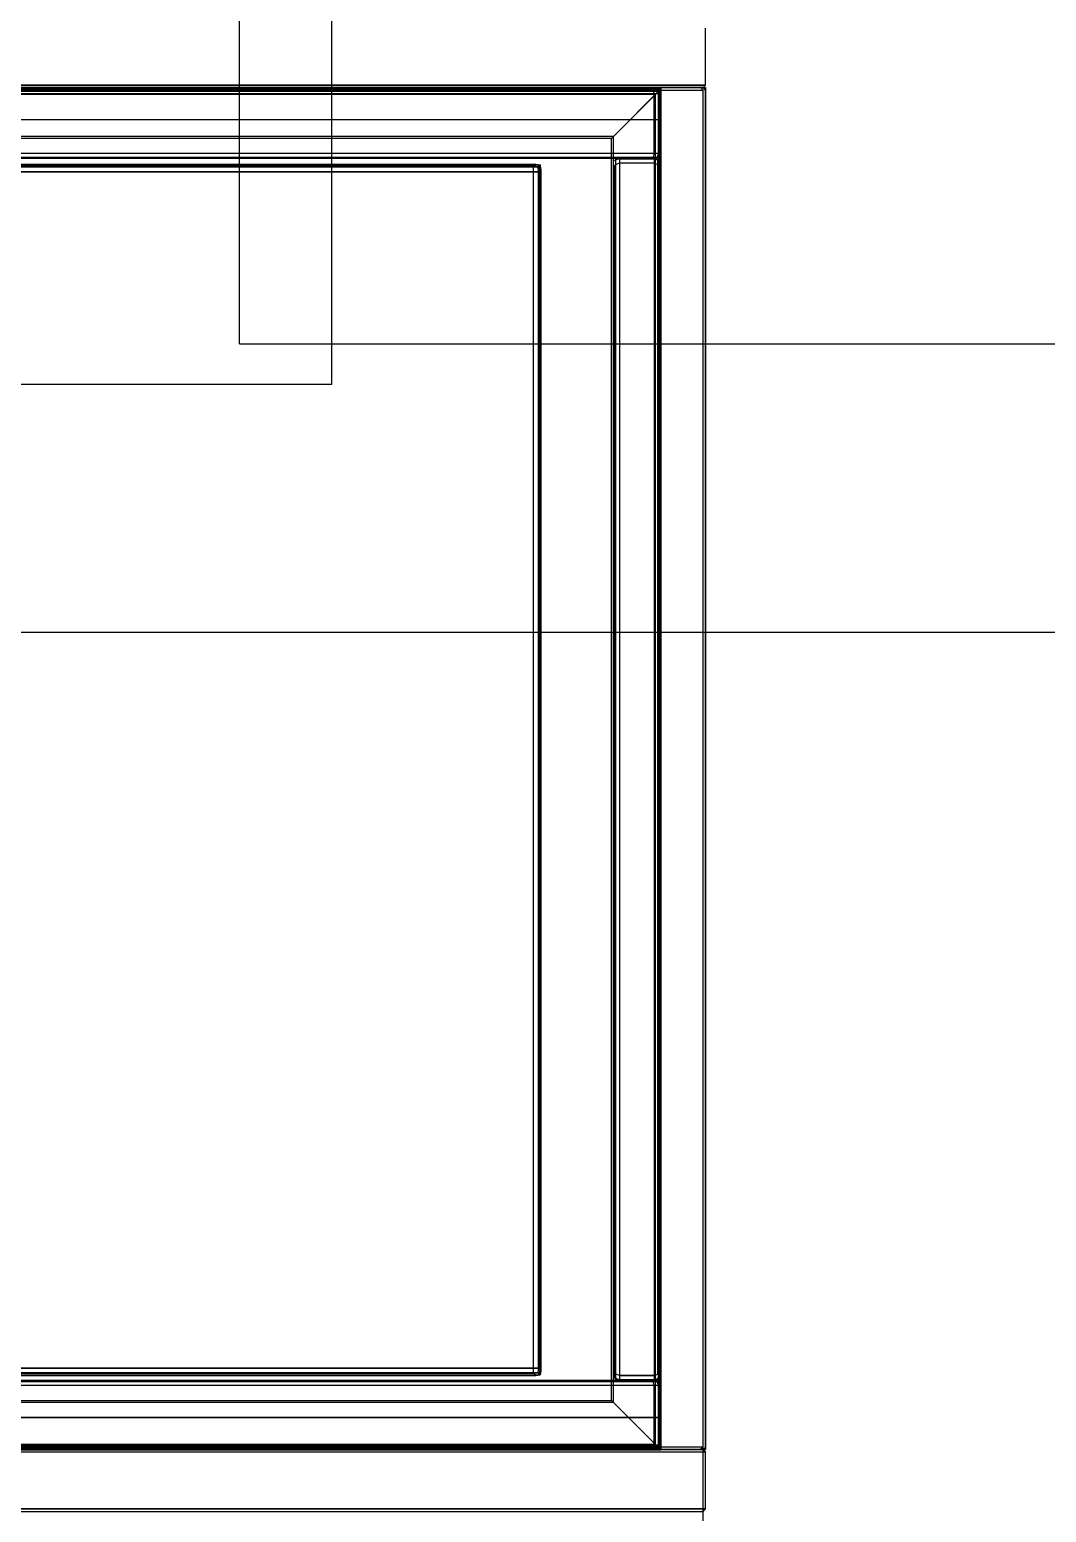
# Model space of a CAD drawing. Extents: x 11992 to 29481, y -6727 to 6811.
# Drawn here: x 16278 to 16688, y -1125 to -526 of the extents above; entities that cross this region are included whole.
import ezdxf

# ---------------------------------------------------------------- set-up
doc = ezdxf.new("R2010")
doc.units = 0
doc.header["$MEASUREMENT"] = 0
doc.layers.get('0').update_dxf_attribs({"color": 8, "linetype": 'CONTINUOUS'})

msp = doc.modelspace()

# ---------------------------------------------------------------- linework, layer by layer
for p, q in [((16399.62, -669.4, -2440.43), (16399.62, 430.6, -2440.43)), ((16362.3, -652.96, -35.41), (16362.3, -507.17, -35.41)), ((16362.3, -652.96, 264.59), (16362.3, -507.17, 264.59)), ((16550.62, -548.46, -2440.43), (16550.62, -525.46, -2440.43)), ((16550.62, -548.46, -50.36), (16550.62, -525.46, -50.36)), ((16550.62, -548.46, -2440.43), (15967.49, -548.46, -2440.43)), ((15967.49, -548.46, -50.36), (16550.62, -548.46, -50.36)), ((15968.49, -549.46, -2413.43), (16531.61, -549.46, -2413.43)), ((16548.62, -549.46, -2439.43), (15968.49, -549.46, -2438.43)), ((16549.62, -549.46, -2417.43), (15968.49, -549.46, -2417.43)), ((15968.49, -549.46, -51.36), (16549.62, -549.46, -51.36)), ((15968.49, -550.46, -2390.43), (16532.61, -550.46, -2391.43)), ((15968.49, -550.46, -2415.43), (16549.62, -550.46, -2415.43)), ((16531.61, -549.46, -2392.43), (15969.49, -549.46, -2391.43)), ((15985.49, -550.46, -71.61), (16531.62, -550.46, -72.61)), ((15985.49, -550.46, -434.49), (16532.62, -550.46, -457.43)), ((15985.49, -550.46, -457.43), (16531.62, -550.46, -458.43)), ((15987.49, -549.46, -434.49), (16531.62, -549.46, -435.49)), ((16530.62, -549.46, -434.49), (15987.49, -549.46, -457.43)), ((16030.55, -550.03, -1635.36), (16532.62, -550.03, -1635.36)), ((16532.48, -550.17, -1635.56), (16030.69, -550.17, -1635.56)), ((16531.91, -550.74, -1615.56), (16031.26, -550.74, -1615.56)), ((16051.33, -550.52, -2062.67), (16531.43, -550.52, -2062.67)), ((16531.43, -550.52, -1626.81), (16051.33, -550.52, -1626.81)), ((16051.83, -550.02, -2062.17), (16528.93, -550.02, -2064.17)), ((16528.93, -550.02, -1625.31), (16053.83, -550.02, -1627.31)), ((16126.68, -549.46, -71.61), (16530.62, -549.46, -71.61)), ((16532.62, -550.03, -1616.56), (16513.47, -569.18, -1615.56)), ((16528.93, -550.02, -2062.17), (16530.66, -550.02, -2063.96)), ((16528.93, -550.02, -2064.17), (16529.43, -550.52, -2064.67)), ((16528.93, -550.02, -1627.31), (16530.76, -550.02, -1625.48)), ((16528.93, -550.02, -2062.17), (16528.93, -550.02, -1627.31)), ((16529.43, -550.52, -1624.81), (16528.93, -550.02, -1625.31)), ((16529.93, -552.02, -2065.17), (16529.43, -550.52, -2064.67)), ((16529.93, -552.02, -1624.31), (16529.43, -550.52, -1624.81)), ((16530.61, -549.46, -2414.43), (16530.61, -549.46, -2391.43)), ((16531.61, -550.46, -2390.43), (16530.61, -549.46, -2391.43)), ((16531.61, -550.46, -2415.43), (16530.61, -549.46, -2414.43)), ((16530.62, -549.46, -71.61), (16531.62, -550.46, -72.61)), ((16530.62, -549.46, -457.43), (16531.62, -550.46, -458.43)), ((16530.62, -549.46, -48.68), (16531.62, -549.46, -70.61)), ((16530.62, -549.46, -48.68), (16531.62, -550.46, -47.68)), ((16530.62, -549.46, -434.49), (16531.62, -550.46, -433.49)), ((16530.66, -550.02, -2063.96), (16531.16, -550.52, -2064.46)), ((16531.26, -550.52, -1624.98), (16530.76, -550.02, -1625.48)), ((16530.93, -550.02, -2062.17), (16530.93, -550.02, -1627.31)), ((16530.93, -550.02, -2062.17), (16531.43, -550.52, -2062.67)), ((16531.43, -550.52, -1626.81), (16530.93, -550.02, -1627.31)), ((16531.66, -552.02, -2064.96), (16531.16, -550.52, -2064.46)), ((16531.76, -552.02, -1624.48), (16531.26, -550.52, -1624.98)), ((16531.93, -552.02, -1626.31), (16531.43, -550.52, -1626.81)), ((16531.43, -550.52, -1626.81), (16531.43, -550.52, -2062.67)), ((16531.93, -552.02, -2063.17), (16531.43, -550.52, -2062.67)), ((16531.61, -549.46, -2392.43), (16531.61, -549.46, -2413.43)), ((16532.61, -550.46, -2391.43), (16531.61, -549.46, -2392.43)), ((16532.61, -550.46, -2414.43), (16531.61, -549.46, -2413.43)), ((16531.61, -1098.46, -2390.43), (16531.61, -550.46, -2390.43)), ((16531.61, -1098.46, -2415.43), (16531.61, -550.46, -2415.43)), ((16531.62, -549.46, -49.68), (16532.62, -550.46, -48.68)), ((16531.62, -549.46, -435.49), (16532.62, -550.46, -434.49)), ((16531.62, -549.46, -70.61), (16532.62, -550.46, -71.61)), ((16531.62, -549.46, -456.43), (16532.62, -550.46, -457.43)), ((16531.62, -1086.5, -72.61), (16531.62, -550.46, -72.61)), ((16531.62, -1086.5, -458.42), (16531.62, -550.46, -458.43)), ((16531.62, -1086.5, -47.67), (16531.62, -550.46, -47.68)), ((16531.62, -1086.5, -433.48), (16531.62, -550.46, -433.49)), ((16531.76, -550.89, -1635.56), (16532.48, -550.17, -1635.56)), ((16531.91, -1098.9, -1615.56), (16531.91, -550.74, -1615.56)), ((16532.48, -550.17, -1635.56), (16532.62, -550.03, -1635.36)), ((16532.48, -1099.46, -1635.56), (16532.48, -550.17, -1635.56)), ((16532.61, -550.46, -2391.43), (16532.61, -1098.46, -2414.43)), ((16532.62, -549.46, -50.36), (16532.62, -1099.46, -50.36)), ((16532.62, -549.46, -50.36), (16532.62, -549.46, -2415.43)), ((16532.62, -549.46, -50.36), (16550.62, -549.46, -50.36)), ((16532.62, -549.46, -2415.43), (16532.62, -1099.46, -2415.43)), ((16532.62, -549.46, -2415.43), (16550.62, -549.46, -50.36)), ((16532.62, -1099.6, -1616.56), (16532.62, -550.03, -1616.56)), ((16532.62, -1099.6, -1635.36), (16532.62, -550.03, -1635.36)), ((16532.62, -550.03, -1635.36), (16532.62, -550.03, -1616.56)), ((16532.62, -1086.5, -71.61), (16532.62, -550.46, -71.61)), ((16532.62, -1098.46, -434.48), (16532.62, -550.46, -457.43)), ((16549.62, -549.46, -2438.43), (16548.62, -549.46, -2416.43)), ((16549.62, -550.46, -2415.43), (16548.62, -549.46, -2416.43)), ((16549.62, -550.46, -2440.43), (16548.62, -549.46, -2439.43)), ((16549.62, -549.46, -2439.43), (16550.62, -548.46, -2440.43)), ((16549.62, -549.46, -51.36), (16550.62, -548.46, -50.36)), ((16550.62, -550.46, -2416.43), (16549.62, -549.46, -2417.43)), ((16550.62, -550.46, -2439.43), (16549.62, -549.46, -2438.43)), ((16549.62, -549.46, -2439.43), (16549.62, -549.46, -51.36)), ((16549.62, -1098.46, -2415.43), (16549.62, -550.46, -2415.43)), ((16549.62, -1098.46, -2440.43), (16549.62, -550.46, -2440.43)), ((16550.62, -548.46, -50.36), (16550.62, -548.46, -2440.43)), ((16550.62, -549.46, -50.36), (16550.62, -1099.46, -50.36)), ((16550.62, -1099.46, -2415.43), (16550.62, -549.46, -2415.43)), ((16550.62, -550.46, -2416.43), (16550.62, -1098.46, -2416.43)), ((16550.62, -1098.46, -2439.43), (16550.62, -550.46, -2439.43)), ((16531.76, -550.89, -1635.56), (16031.41, -550.89, -1635.56)), ((16531.62, -551.03, -1621.65), (16031.53, -551.03, -1621.65)), ((16531.62, -551.03, -1635.36), (16031.55, -551.03, -1617.06)), ((16530.41, -552.24, -1616.56), (16032.76, -552.24, -1616.56)), ((16531.93, -552.02, -1626.31), (16050.83, -552.02, -1626.31)), ((16531.93, -552.02, -2063.17), (16050.83, -552.02, -2063.17)), ((16513.47, -569.18, -1616.56), (16530.41, -552.24, -1616.56)), ((16529.93, -576.02, -1624.31), (16529.93, -552.02, -1624.31)), ((16529.93, -552.02, -2065.17), (16529.93, -576.02, -2065.17)), ((16530.41, -552.24, -1616.56), (16531.62, -551.03, -1617.06)), ((16530.41, -1097.4, -1616.56), (16530.41, -552.24, -1616.56)), ((16531.76, -550.89, -1635.56), (16531.62, -551.03, -1635.36)), ((16531.62, -551.03, -1617.06), (16531.62, -1098.6, -1617.06)), ((16531.62, -1098.6, -1635.36), (16531.62, -551.03, -1635.36)), ((16531.62, -551.03, -1621.65), (16531.62, -1098.1, -1621.65)), ((16531.62, -1098.1, -1616.65), (16531.62, -551.03, -1616.65)), ((16531.62, -551.03, -1616.65), (16531.62, -551.03, -1621.65)), ((16531.66, -552.02, -2064.96), (16531.66, -576.02, -2064.96)), ((16531.76, -1098.75, -1635.56), (16531.76, -550.89, -1635.56)), ((16531.76, -576.02, -1624.48), (16531.76, -552.02, -1624.48)), ((16531.93, -552.02, -1626.31), (16531.93, -576.02, -2063.17)), ((15986.49, -562.41, -47.68), (16531.62, -562.41, -47.68)), ((16106.35, -562.41, -433.49), (16531.62, -562.41, -433.49)), ((16106.35, -562.41, -72.61), (16532.62, -562.41, -71.61)), ((16106.35, -562.41, -458.43), (16532.62, -562.41, -457.43)), ((16532.62, -562.41, -48.68), (16531.62, -562.41, -47.68)), ((16532.62, -562.41, -434.49), (16531.62, -562.41, -433.49)), ((16513.47, -569.18, -1616.56), (16049.7, -569.18, -1616.56)), ((16513.47, -569.18, -1615.56), (16049.7, -569.18, -1615.56)), ((16512.62, -570.03, -1615.76), (16050.55, -570.03, -1615.76)), ((16512.62, -570.03, -1615.76), (16050.55, -570.03, -1615.76)), ((16512.62, -570.03, -1616.36), (16513.47, -569.18, -1616.56)), ((16513.47, -569.18, -1615.56), (16512.62, -570.03, -1615.76)), ((16512.62, -1079.6, -1616.36), (16512.62, -570.03, -1616.36)), ((16512.62, -1079.6, -1615.76), (16512.62, -570.03, -1615.76)), ((16513.47, -1080.45, -1615.56), (16513.47, -569.18, -1615.56)), ((16513.47, -1080.45, -1616.56), (16513.47, -569.18, -1616.56)), ((16031.6, -580.46, -1911.28), (16482.13, -580.46, -1911.28)), ((16031.6, -580.46, -1911.28), (16482.13, -580.46, -1911.28)), ((16031.6, -580.46, -2064.43), (16482.13, -580.46, -2064.43)), ((16031.6, -580.46, -2064.43), (16482.13, -580.46, -2064.43)), ((16031.6, -580.46, -1760.16), (16482.13, -580.46, -1760.16)), ((16031.6, -580.46, -1760.16), (16482.13, -580.46, -1760.16)), ((16051.83, -578.02, -2062.17), (16528.93, -578.02, -2064.17)), ((16052.83, -576.02, -1624.31), (16531.93, -576.02, -1626.31)), ((16052.83, -576.02, -2065.17), (16531.93, -576.02, -2063.17)), ((16053.33, -577.52, -2064.67), (16531.43, -577.52, -2062.67)), ((16053.33, -577.52, -1624.81), (16531.43, -577.52, -1626.81)), ((16053.83, -578.02, -1625.31), (16528.93, -578.02, -1627.31)), ((16482.13, -580.46, -1897.28), (16481.63, -580.96, -1895.78)), ((16482.13, -580.46, -1911.28), (16481.63, -580.96, -1912.78)), ((16482.13, -580.46, -2050.43), (16481.63, -580.96, -2048.93)), ((16482.13, -580.46, -2064.43), (16481.63, -580.96, -2065.93)), ((16482.13, -580.46, -1746.16), (16481.63, -580.96, -1744.66)), ((16482.13, -580.46, -1760.16), (16481.63, -580.96, -1761.66)), ((16482.13, -580.46, -1897.28), (16483.97, -580.62, -1897.28)), ((16482.13, -580.46, -1911.28), (16483.97, -580.62, -1911.28)), ((16482.13, -580.46, -2050.43), (16483.97, -580.62, -2050.43)), ((16482.13, -580.46, -2064.43), (16483.97, -580.62, -2064.43)), ((16482.13, -580.46, -1746.16), (16483.97, -580.62, -1746.16)), ((16482.13, -580.46, -1760.16), (16483.97, -580.62, -1760.16)), ((16483.97, -580.62, -1897.28), (16483.47, -581.12, -1895.78)), ((16483.97, -580.62, -1911.28), (16483.47, -581.12, -1912.78)), ((16483.97, -580.62, -2050.43), (16483.47, -581.12, -2048.93)), ((16483.97, -580.62, -2064.43), (16483.47, -581.12, -2065.93)), ((16483.97, -580.62, -1746.16), (16483.47, -581.12, -1744.66)), ((16483.97, -580.62, -1760.16), (16483.47, -581.12, -1761.66)), ((16484.13, -582.46, -2064.43), (16483.97, -580.62, -2064.43)), ((16484.13, -582.46, -2050.43), (16483.97, -580.62, -2050.43)), ((16483.97, -580.62, -1897.28), (16483.97, -580.62, -1911.28)), ((16483.97, -580.62, -2050.43), (16483.97, -580.62, -2064.43)), ((16484.13, -582.46, -1911.28), (16483.97, -580.62, -1911.28)), ((16484.13, -582.46, -1897.28), (16483.97, -580.62, -1897.28)), ((16484.13, -582.46, -1760.16), (16483.97, -580.62, -1760.16)), ((16484.13, -582.46, -1746.16), (16483.97, -580.62, -1746.16)), ((16483.97, -580.62, -1746.16), (16483.97, -580.62, -1760.16)), ((16513.93, -579.02, -1627.45), (16514.43, -578.52, -1626.95)), ((16514.43, -578.52, -2062.67), (16513.93, -579.02, -2062.17)), ((16514.43, -578.65, -2064.53), (16513.93, -579.15, -2064.03)), ((16513.93, -579.19, -1625.61), (16514.43, -578.69, -1625.11)), ((16513.93, -579.02, -1627.45), (16513.93, -579.02, -2062.17)), ((16513.93, -581.02, -1625.45), (16514.43, -580.52, -1624.95)), ((16514.43, -580.52, -2064.67), (16513.93, -581.02, -2064.17)), ((16515.93, -578.02, -2063.17), (16514.43, -578.52, -2062.67)), ((16515.93, -578.02, -1626.45), (16514.43, -578.52, -1626.95)), ((16515.93, -578.15, -2065.03), (16514.43, -578.65, -2064.53)), ((16515.93, -578.19, -1624.61), (16514.43, -578.69, -1625.11)), ((16514.43, -1071.04, -1626.95), (16514.43, -578.52, -1626.95)), ((16514.43, -578.52, -1626.95), (16514.43, -578.52, -2062.67)), ((16514.43, -1071.04, -2062.67), (16514.43, -578.52, -2062.67)), ((16515.93, -580.02, -1624.45), (16514.43, -580.52, -1624.95)), ((16515.93, -580.02, -2065.17), (16514.43, -580.52, -2064.67)), ((16515.93, -578.02, -2063.17), (16515.93, -1071.54, -2063.17)), ((16529.93, -578.02, -2063.17), (16515.93, -578.02, -2063.17)), ((16515.93, -578.02, -1626.45), (16529.93, -578.02, -1626.45)), ((16529.93, -578.15, -2065.03), (16515.93, -578.15, -2065.03)), ((16515.93, -578.19, -1624.61), (16529.93, -578.19, -1624.61)), ((16529.93, -580.02, -1624.45), (16515.93, -580.02, -1624.45)), ((16529.93, -580.02, -2065.17), (16515.93, -580.02, -2065.17)), ((16529.43, -577.52, -2064.67), (16528.93, -578.02, -2064.17)), ((16528.93, -578.02, -1625.31), (16529.43, -577.52, -1624.81)), ((16530.93, -578.02, -1627.31), (16528.93, -578.02, -1627.31)), ((16529.93, -576.02, -1624.31), (16529.43, -577.52, -1624.81)), ((16529.93, -576.02, -2065.17), (16529.43, -577.52, -2064.67)), ((16529.93, -578.02, -1626.45), (16529.93, -1071.54, -1626.45)), ((16529.93, -578.02, -2063.17), (16529.93, -1069.54, -2065.17)), ((16529.93, -578.02, -2063.17), (16529.93, -578.02, -1626.45)), ((16529.93, -578.02, -2063.17), (16531.43, -578.52, -2062.67)), ((16529.93, -578.02, -1626.45), (16531.43, -578.52, -1626.95)), ((16529.93, -578.15, -2065.03), (16531.43, -578.65, -2064.53)), ((16529.93, -578.19, -1624.61), (16531.43, -578.69, -1625.11)), ((16529.93, -580.02, -1624.45), (16531.43, -580.52, -1624.95)), ((16529.93, -580.02, -2065.17), (16531.43, -580.52, -2064.67)), ((16531.16, -577.52, -2064.46), (16530.66, -578.02, -2063.96)), ((16530.66, -578.02, -2063.96), (16530.93, -578.02, -1627.31)), ((16530.76, -578.02, -1625.48), (16531.26, -577.52, -1624.98)), ((16531.43, -577.52, -2062.67), (16530.93, -578.02, -2062.17)), ((16530.93, -578.02, -1627.31), (16531.43, -577.52, -1626.81)), ((16530.93, -578.02, -1627.31), (16530.93, -578.02, -2062.17)), ((16531.66, -576.02, -2064.96), (16531.16, -577.52, -2064.46)), ((16531.76, -576.02, -1624.48), (16531.26, -577.52, -1624.98)), ((16531.93, -576.02, -1626.31), (16531.43, -577.52, -1626.81)), ((16531.93, -576.02, -2063.17), (16531.43, -577.52, -2062.67)), ((16531.43, -577.52, -2062.67), (16531.43, -577.52, -1626.81)), ((16531.43, -578.52, -2062.67), (16531.43, -578.52, -1626.95)), ((16531.43, -578.52, -2062.67), (16531.93, -579.02, -2062.17)), ((16531.43, -578.52, -1626.95), (16531.93, -579.02, -1627.45)), ((16531.43, -578.52, -1626.95), (16531.43, -578.69, -1625.11)), ((16531.43, -578.65, -2064.53), (16531.93, -579.15, -2064.03)), ((16531.43, -580.52, -1624.95), (16531.43, -578.69, -1625.11)), ((16531.43, -578.69, -1625.11), (16531.93, -579.19, -1625.61)), ((16531.43, -580.52, -1624.95), (16531.93, -581.02, -1625.45)), ((16531.43, -1069.04, -1624.95), (16531.43, -580.52, -1624.95)), ((16531.43, -580.52, -2064.67), (16531.93, -581.02, -2064.17)), ((16531.93, -576.02, -1626.31), (16531.93, -576.02, -2063.17)), ((16531.93, -579.02, -2062.17), (16531.93, -579.02, -1627.45)), ((16531.93, -1068.54, -1627.45), (16531.93, -579.15, -2064.03)), ((16531.93, -579.15, -2064.03), (16531.93, -581.02, -2062.17)), ((16030.6, -583.46, -2048.43), (16483.13, -583.46, -2048.43)), ((16030.6, -583.46, -1895.28), (16483.13, -583.46, -1895.28)), ((16030.6, -583.46, -1744.16), (16483.13, -583.46, -1744.16)), ((16481.63, -580.96, -1895.78), (16032.1, -580.96, -1895.78)), ((16032.1, -580.96, -1912.78), (16481.63, -580.96, -1912.78)), ((16481.63, -580.96, -2048.93), (16032.1, -580.96, -2048.93)), ((16032.1, -580.96, -2065.93), (16481.63, -580.96, -2065.93)), ((16481.63, -580.96, -1744.66), (16032.1, -580.96, -1744.66)), ((16032.1, -580.96, -1761.66), (16481.63, -580.96, -1761.66)), ((16481.13, -581.46, -1895.28), (16032.6, -581.46, -1895.28)), ((16032.6, -581.46, -1913.28), (16481.13, -581.46, -1913.28)), ((16481.13, -581.46, -2048.43), (16032.6, -581.46, -2048.43)), ((16032.6, -581.46, -2066.43), (16481.13, -581.46, -2066.43)), ((16481.13, -581.46, -1744.16), (16032.6, -581.46, -1744.16)), ((16032.6, -581.46, -1762.16), (16481.13, -581.46, -1762.16)), ((16483.13, -583.46, -1913.28), (16032.6, -583.46, -1913.28)), ((16483.13, -583.46, -2066.43), (16032.6, -583.46, -2066.43)), ((16483.13, -583.46, -1762.16), (16032.6, -583.46, -1762.16)), ((16481.13, -581.46, -1895.28), (16481.63, -580.96, -1895.78)), ((16481.13, -581.46, -2048.43), (16481.63, -580.96, -2048.93)), ((16481.63, -580.96, -1912.78), (16481.13, -581.46, -1913.28)), ((16481.63, -580.96, -2065.93), (16481.13, -581.46, -2066.43)), ((16481.13, -581.46, -1744.16), (16481.63, -580.96, -1744.66)), ((16481.63, -580.96, -1761.66), (16481.13, -581.46, -1762.16)), ((16482.97, -581.62, -1895.28), (16481.13, -581.46, -1895.28)), ((16481.13, -1068.54, -1913.28), (16481.13, -581.46, -1913.28)), ((16481.13, -1068.54, -2048.43), (16481.13, -581.46, -2048.43)), ((16482.97, -581.62, -2048.43), (16481.13, -581.46, -2048.43)), ((16481.13, -1068.54, -2066.43), (16481.13, -581.46, -2066.43)), ((16481.13, -581.46, -1913.28), (16482.97, -581.62, -1913.28)), ((16481.13, -1068.54, -1895.28), (16481.13, -581.46, -1895.28)), ((16481.13, -581.46, -2066.43), (16482.97, -581.62, -2066.43)), ((16481.13, -1068.54, -1744.16), (16481.13, -581.46, -1744.16)), ((16482.97, -581.62, -1744.16), (16481.13, -581.46, -1744.16)), ((16481.13, -1068.54, -1762.16), (16481.13, -581.46, -1762.16)), ((16481.13, -581.46, -1762.16), (16482.97, -581.62, -1762.16)), ((16481.63, -580.96, -1895.78), (16483.47, -581.12, -1895.78)), ((16481.63, -580.96, -2048.93), (16483.47, -581.12, -2048.93)), ((16481.63, -580.96, -1912.78), (16483.47, -581.12, -1912.78)), ((16481.63, -580.96, -2065.93), (16483.47, -581.12, -2065.93)), ((16481.63, -580.96, -1744.66), (16483.47, -581.12, -1744.66)), ((16481.63, -580.96, -1761.66), (16483.47, -581.12, -1761.66)), ((16482.97, -581.62, -1895.28), (16483.47, -581.12, -1895.78)), ((16482.97, -581.62, -2048.43), (16483.47, -581.12, -2048.93)), ((16483.47, -581.12, -1912.78), (16482.97, -581.62, -1913.28)), ((16483.47, -581.12, -2065.93), (16482.97, -581.62, -2066.43)), ((16482.97, -581.62, -1744.16), (16483.47, -581.12, -1744.66)), ((16483.47, -581.12, -1761.66), (16482.97, -581.62, -1762.16)), ((16483.13, -583.46, -1913.28), (16482.97, -581.62, -1913.28)), ((16483.13, -583.46, -2048.43), (16482.97, -581.62, -2048.43)), ((16483.13, -583.46, -2066.43), (16482.97, -581.62, -2066.43)), ((16483.13, -583.46, -1895.28), (16482.97, -581.62, -1895.28)), ((16483.13, -583.46, -1744.16), (16482.97, -581.62, -1744.16)), ((16483.13, -583.46, -1762.16), (16482.97, -581.62, -1762.16)), ((16483.63, -582.96, -1912.78), (16483.13, -583.46, -1913.28)), ((16483.13, -583.46, -2048.43), (16483.63, -582.96, -2048.93)), ((16483.63, -582.96, -2065.93), (16483.13, -583.46, -2066.43)), ((16483.13, -583.46, -1895.28), (16483.63, -582.96, -1895.78)), ((16483.13, -583.46, -1744.16), (16483.63, -582.96, -1744.66)), ((16483.63, -582.96, -1761.66), (16483.13, -583.46, -1762.16)), ((16483.13, -1066.54, -2066.43), (16483.13, -583.46, -2066.43)), ((16483.13, -583.46, -2048.43), (16483.13, -1066.54, -2048.43)), ((16483.13, -1066.54, -1913.28), (16483.13, -583.46, -1913.28)), ((16483.13, -583.46, -1895.28), (16483.13, -1066.54, -1895.28)), ((16483.13, -1066.54, -1762.16), (16483.13, -583.46, -1762.16)), ((16483.13, -583.46, -1744.16), (16483.13, -1066.54, -1744.16)), ((16483.63, -582.96, -1912.78), (16483.47, -581.12, -1912.78)), ((16483.63, -582.96, -2048.93), (16483.47, -581.12, -2048.93)), ((16483.63, -582.96, -2065.93), (16483.47, -581.12, -2065.93)), ((16483.63, -582.96, -1895.78), (16483.47, -581.12, -1895.78)), ((16483.63, -582.96, -1744.66), (16483.47, -581.12, -1744.66)), ((16483.63, -582.96, -1761.66), (16483.47, -581.12, -1761.66)), ((16484.13, -582.46, -2064.43), (16483.63, -582.96, -2065.93)), ((16484.13, -582.46, -2050.43), (16483.63, -582.96, -2048.93)), ((16484.13, -582.46, -1911.28), (16483.63, -582.96, -1912.78)), ((16484.13, -582.46, -1897.28), (16483.63, -582.96, -1895.78)), ((16484.13, -582.46, -1760.16), (16483.63, -582.96, -1761.66)), ((16484.13, -582.46, -1746.16), (16483.63, -582.96, -1744.66)), ((16483.63, -582.96, -1912.78), (16483.63, -1067.04, -1912.78)), ((16483.63, -1067.04, -2048.93), (16483.63, -582.96, -2048.93)), ((16483.63, -582.96, -2065.93), (16483.63, -1067.04, -2065.93)), ((16483.63, -1067.04, -1895.78), (16483.63, -582.96, -1895.78)), ((16483.63, -1067.04, -1744.66), (16483.63, -582.96, -1744.66)), ((16483.63, -582.96, -1761.66), (16483.63, -1067.04, -1761.66)), ((16484.13, -582.46, -2064.43), (16484.13, -1067.54, -2064.43)), ((16484.13, -582.46, -2064.43), (16484.13, -582.46, -2050.43)), ((16484.13, -582.46, -2050.43), (16484.13, -1067.54, -2050.43)), ((16484.13, -582.46, -1911.28), (16484.13, -1067.54, -1911.28)), ((16484.13, -582.46, -1911.28), (16484.13, -582.46, -1897.28)), ((16484.13, -582.46, -1897.28), (16484.13, -1067.54, -1897.28)), ((16484.13, -582.46, -1760.16), (16484.13, -1067.54, -1760.16)), ((16484.13, -582.46, -1760.16), (16484.13, -582.46, -1746.16)), ((16484.13, -582.46, -1746.16), (16484.13, -1067.54, -1746.16)), ((16513.93, -581.02, -1627.45), (16513.93, -581.02, -1625.45)), ((16513.93, -581.02, -1627.45), (16513.93, -1068.54, -1627.45)), ((16513.93, -581.02, -1627.45), (16513.93, -581.02, -2062.17)), ((16513.93, -581.02, -2064.17), (16513.93, -581.02, -2062.17)), ((16513.93, -1070.54, -1627.45), (16513.93, -581.02, -1625.45)), ((16513.93, -581.02, -1625.45), (16513.93, -581.02, -1627.45)), ((16513.93, -581.02, -2064.17), (16513.93, -1068.54, -2064.17)), ((16531.93, -581.02, -1625.45), (16531.93, -581.02, -1627.45)), ((16531.93, -581.02, -2064.17), (16531.93, -1070.41, -2064.06)), ((16531.93, -581.02, -1625.45), (16531.93, -1068.54, -1625.45)), ((16531.93, -581.02, -1627.45), (16531.93, -581.02, -2062.17)), ((16362.3, -652.96, -35.41), (16919.46, -652.96, -35.41)), ((16362.3, -652.96, 264.59), (16919.46, -652.96, 264.59)), ((16362.3, -652.96, -35.41), (16362.3, -652.96, 264.59)), ((16399.62, -669.4, -2440.43), (12599.62, -669.41, -2440.43)), ((16399.62, -669.4, -2440.43), (16099.62, -669.4, -2440.43)), ((12599.59, -769.4, -40.43), (19099.59, -769.4, -40.43)), ((12599.59, -769.4, 379.57), (19099.59, -769.4, 379.57)), ((16099.59, -769.4, -40.43), (16549.59, -769.4, -40.43)), ((16099.59, -769.4, 379.57), (16549.59, -769.4, 379.57)), ((16549.59, -769.4, -40.43), (16549.59, -3969.41, -40.43)), ((16549.59, -769.4, 379.57), (16549.59, -3969.41, 379.57)), ((16549.59, -769.4, -40.43), (16549.59, -769.4, 379.57)), ((16483.13, -1066.54, -1895.28), (16030.6, -1066.54, -1895.28)), ((16483.13, -1066.54, -2066.43), (16030.6, -1066.54, -2066.43)), ((16030.6, -1066.54, -2048.43), (16483.13, -1066.54, -2048.43)), ((16030.6, -1066.54, -1913.28), (16483.13, -1066.54, -1913.28)), ((16483.13, -1066.54, -1762.16), (16030.6, -1066.54, -1762.16)), ((16030.6, -1066.54, -1744.16), (16483.13, -1066.54, -1744.16)), ((16031.6, -1069.54, -1897.28), (16482.13, -1069.54, -1897.28)), ((16031.6, -1069.54, -1897.28), (16482.13, -1069.54, -1897.28)), ((16031.6, -1069.54, -2050.43), (16482.13, -1069.54, -2050.43)), ((16031.6, -1069.54, -2050.43), (16482.13, -1069.54, -2050.43)), ((16031.6, -1069.54, -1746.16), (16482.13, -1069.54, -1746.16)), ((16031.6, -1069.54, -1746.16), (16482.13, -1069.54, -1746.16)), ((16481.63, -1069.04, -2048.93), (16032.1, -1069.04, -2048.93)), ((16481.63, -1069.04, -1912.78), (16032.1, -1069.04, -1912.78)), ((16481.63, -1069.04, -2065.93), (16032.1, -1069.04, -2065.93)), ((16481.63, -1069.04, -1895.78), (16032.1, -1069.04, -1895.78)), ((16481.63, -1069.04, -1744.66), (16032.1, -1069.04, -1744.66)), ((16481.63, -1069.04, -1761.66), (16032.1, -1069.04, -1761.66)), ((16481.13, -1068.54, -1913.28), (16032.6, -1068.54, -1913.28)), ((16481.13, -1068.54, -2048.43), (16032.6, -1068.54, -2048.43)), ((16481.13, -1068.54, -2066.43), (16032.6, -1068.54, -2066.43)), ((16481.13, -1068.54, -1895.28), (16032.6, -1068.54, -1895.28)), ((16481.13, -1068.54, -1744.16), (16032.6, -1068.54, -1744.16)), ((16481.13, -1068.54, -1762.16), (16032.6, -1068.54, -1762.16)), ((16051.83, -1071.54, -1627.31), (16528.93, -1071.54, -2063.43)), ((16530.76, -1071.54, -1625.48), (16051.96, -1071.54, -1625.45)), ((16530.93, -1071.54, -2063.43), (16053.83, -1071.54, -2065.43)), ((16053.83, -1071.54, -1625.31), (16528.93, -1071.54, -1625.31)), ((16482.86, -1068.32, -2066.43), (16481.13, -1068.54, -2066.43)), ((16481.13, -1068.54, -2048.43), (16482.86, -1068.32, -2048.43)), ((16482.86, -1068.32, -1913.28), (16481.13, -1068.54, -1913.28)), ((16481.13, -1068.54, -1895.28), (16482.86, -1068.32, -1895.28)), ((16482.86, -1068.32, -1762.16), (16481.13, -1068.54, -1762.16)), ((16481.13, -1068.54, -1744.16), (16482.86, -1068.32, -1744.16)), ((16482.13, -1069.54, -1911.28), (16481.13, -1068.54, -1913.28)), ((16482.13, -1069.54, -1897.28), (16481.13, -1068.54, -1895.28)), ((16482.13, -1069.54, -2064.43), (16481.13, -1068.54, -2066.43)), ((16482.13, -1069.54, -2050.43), (16481.13, -1068.54, -2048.43)), ((16482.13, -1069.54, -1760.16), (16481.13, -1068.54, -1762.16)), ((16482.13, -1069.54, -1746.16), (16481.13, -1068.54, -1744.16)), ((16481.63, -1069.04, -2048.93), (16483.36, -1068.82, -2048.93)), ((16481.63, -1069.04, -1912.78), (16483.36, -1068.82, -1912.78)), ((16481.63, -1069.04, -2065.93), (16483.36, -1068.82, -2065.93)), ((16481.63, -1069.04, -1895.78), (16483.36, -1068.82, -1895.78)), ((16481.63, -1069.04, -1744.66), (16483.36, -1068.82, -1744.66)), ((16481.63, -1069.04, -1761.66), (16483.36, -1068.82, -1761.66)), ((16482.13, -1069.54, -1911.28), (16483.86, -1069.32, -1911.28)), ((16482.13, -1069.54, -1897.28), (16483.86, -1069.32, -1897.28)), ((16482.13, -1069.54, -2064.43), (16483.86, -1069.32, -2064.43)), ((16482.13, -1069.54, -2050.43), (16483.86, -1069.32, -2050.43)), ((16482.13, -1069.54, -1760.16), (16483.86, -1069.32, -1760.16)), ((16482.13, -1069.54, -1746.16), (16483.86, -1069.32, -1746.16)), ((16483.13, -1066.54, -1895.28), (16482.86, -1068.32, -1895.28)), ((16483.13, -1066.54, -2066.43), (16482.86, -1068.32, -2066.43)), ((16483.13, -1066.54, -2048.43), (16482.86, -1068.32, -2048.43)), ((16483.13, -1066.54, -1913.28), (16482.86, -1068.32, -1913.28)), ((16483.13, -1066.54, -1762.16), (16482.86, -1068.32, -1762.16)), ((16483.13, -1066.54, -1744.16), (16482.86, -1068.32, -1744.16)), ((16483.36, -1068.82, -1895.78), (16482.86, -1068.32, -1895.28)), ((16482.86, -1068.32, -2066.43), (16483.36, -1068.82, -2065.93)), ((16483.36, -1068.82, -2048.93), (16482.86, -1068.32, -2048.43)), ((16482.86, -1068.32, -1913.28), (16483.36, -1068.82, -1912.78)), ((16482.86, -1068.32, -1762.16), (16483.36, -1068.82, -1761.66)), ((16483.36, -1068.82, -1744.66), (16482.86, -1068.32, -1744.16)), ((16483.63, -1067.04, -2048.93), (16483.13, -1066.54, -2048.43)), ((16483.13, -1066.54, -2066.43), (16483.63, -1067.04, -2065.93)), ((16484.13, -1067.54, -1897.28), (16483.13, -1066.54, -1895.28)), ((16483.13, -1066.54, -1913.28), (16484.13, -1067.54, -1911.28)), ((16483.63, -1067.04, -1744.66), (16483.13, -1066.54, -1744.16)), ((16483.13, -1066.54, -1762.16), (16483.63, -1067.04, -1761.66)), ((16483.63, -1067.04, -2048.93), (16483.36, -1068.82, -2048.93)), ((16483.63, -1067.04, -1912.78), (16483.36, -1068.82, -1912.78)), ((16483.63, -1067.04, -2065.93), (16483.36, -1068.82, -2065.93)), ((16483.63, -1067.04, -1895.78), (16483.36, -1068.82, -1895.78)), ((16483.63, -1067.04, -1744.66), (16483.36, -1068.82, -1744.66)), ((16483.63, -1067.04, -1761.66), (16483.36, -1068.82, -1761.66)), ((16483.86, -1069.32, -1911.28), (16483.36, -1068.82, -1912.78)), ((16483.86, -1069.32, -1897.28), (16483.36, -1068.82, -1895.78)), ((16483.86, -1069.32, -2064.43), (16483.36, -1068.82, -2065.93)), ((16483.86, -1069.32, -2050.43), (16483.36, -1068.82, -2048.93)), ((16483.86, -1069.32, -1760.16), (16483.36, -1068.82, -1761.66)), ((16483.86, -1069.32, -1746.16), (16483.36, -1068.82, -1744.66)), ((16484.13, -1067.54, -2050.43), (16483.63, -1067.04, -2048.93)), ((16484.13, -1067.54, -2064.43), (16483.63, -1067.04, -2065.93)), ((16484.13, -1067.54, -1746.16), (16483.63, -1067.04, -1744.66)), ((16484.13, -1067.54, -1760.16), (16483.63, -1067.04, -1761.66)), ((16484.13, -1067.54, -1897.28), (16483.86, -1069.32, -1897.28)), ((16484.13, -1067.54, -1911.28), (16483.86, -1069.32, -1911.28)), ((16484.13, -1067.54, -2050.43), (16483.86, -1069.32, -2050.43)), ((16484.13, -1067.54, -2064.43), (16483.86, -1069.32, -2064.43)), ((16484.13, -1067.54, -1746.16), (16483.86, -1069.32, -1746.16)), ((16484.13, -1067.54, -1760.16), (16483.86, -1069.32, -1760.16)), ((16483.86, -1069.32, -1911.28), (16483.86, -1069.32, -1897.28)), ((16483.86, -1069.32, -2064.43), (16483.86, -1069.32, -2050.43)), ((16483.86, -1069.32, -1760.16), (16483.86, -1069.32, -1746.16)), ((16484.13, -1067.54, -1897.28), (16484.13, -1067.54, -1911.28)), ((16484.13, -1067.54, -2050.43), (16484.13, -1067.54, -2064.43)), ((16484.13, -1067.54, -1746.16), (16484.13, -1067.54, -1760.16)), ((16514.43, -1069.04, -1624.95), (16513.93, -1068.54, -1625.45)), ((16513.93, -1068.54, -2064.17), (16513.93, -1070.41, -2064.06)), ((16513.93, -1068.54, -2064.17), (16513.93, -1068.54, -1627.45)), ((16513.93, -1068.54, -1625.45), (16513.93, -1068.54, -1627.45)), ((16513.93, -1070.41, -2064.06), (16513.93, -1068.54, -2062.17)), ((16514.43, -1069.04, -2064.67), (16513.93, -1068.54, -2064.17)), ((16514.43, -1070.82, -1625.22), (16513.93, -1070.32, -1625.72)), ((16514.43, -1070.91, -2064.56), (16513.93, -1070.41, -2064.06)), ((16514.43, -1071.04, -1626.95), (16513.93, -1070.54, -1627.45)), ((16513.93, -1070.54, -1627.45), (16513.93, -1070.54, -2062.17)), ((16513.93, -1070.54, -2062.17), (16514.43, -1071.04, -2062.67)), ((16515.93, -1069.54, -1624.45), (16514.43, -1069.04, -1624.95)), ((16515.93, -1069.54, -2065.17), (16514.43, -1069.04, -2064.67)), ((16515.93, -1071.32, -1624.72), (16514.43, -1070.82, -1625.22)), ((16515.93, -1071.41, -2065.06), (16514.43, -1070.91, -2064.56)), ((16514.43, -1071.04, -1626.95), (16514.43, -1071.04, -2062.67)), ((16515.93, -1071.54, -2063.17), (16514.43, -1071.04, -2062.67)), ((16515.93, -1071.54, -1626.45), (16514.43, -1071.04, -1626.95)), ((16515.93, -1069.54, -1624.45), (16529.93, -1069.54, -1624.45)), ((16529.93, -1069.54, -2065.17), (16515.93, -1069.54, -2065.17)), ((16529.93, -1071.32, -1624.72), (16515.93, -1071.32, -1624.72)), ((16515.93, -1071.41, -2065.06), (16529.93, -1071.41, -2065.06)), ((16529.93, -1071.54, -2063.17), (16515.93, -1071.54, -1626.45)), ((16529.93, -1071.54, -1626.45), (16515.93, -1071.54, -1626.45)), ((16530.93, -1071.54, -2063.43), (16528.93, -1071.54, -2065.43)), ((16528.93, -1071.54, -2065.43), (16529.43, -1072.04, -2065.93)), ((16530.76, -1071.54, -1625.48), (16528.93, -1071.54, -1627.31)), ((16528.93, -1071.54, -2063.43), (16528.93, -1071.54, -1627.31)), ((16529.43, -1072.04, -1624.81), (16528.93, -1071.54, -1625.31)), ((16529.93, -1069.54, -1624.45), (16531.43, -1069.04, -1624.95)), ((16529.93, -1069.54, -2065.17), (16531.43, -1069.04, -2064.67)), ((16529.93, -1069.54, -2065.17), (16529.93, -1071.41, -2065.06)), ((16529.93, -1071.32, -1624.72), (16531.43, -1070.82, -1625.22)), ((16529.93, -1071.41, -2065.06), (16531.43, -1070.91, -2064.56)), ((16529.93, -1071.54, -2063.17), (16531.43, -1071.04, -2062.67)), ((16529.93, -1071.54, -1626.45), (16531.43, -1071.04, -1626.95)), ((16529.93, -1071.54, -2063.17), (16529.93, -1071.41, -2065.06)), ((16529.93, -1071.54, -2063.17), (16529.93, -1071.54, -1626.45)), ((16530.66, -1071.54, -2065.22), (16531.16, -1072.04, -2065.72)), ((16531.26, -1072.04, -1624.98), (16530.76, -1071.54, -1625.48)), ((16530.93, -1071.54, -2063.43), (16530.93, -1071.54, -1627.31)), ((16530.93, -1071.54, -2063.43), (16531.43, -1072.04, -2063.93)), ((16531.43, -1072.04, -1626.81), (16530.93, -1071.54, -1627.31)), ((16531.93, -1068.54, -1625.45), (16531.43, -1069.04, -1624.95)), ((16531.43, -1069.04, -2064.67), (16531.93, -1068.54, -2064.17)), ((16531.93, -1070.32, -1625.72), (16531.43, -1070.82, -1625.22)), ((16531.43, -1070.91, -2064.56), (16531.93, -1070.41, -2064.06)), ((16531.93, -1070.54, -1627.45), (16531.43, -1071.04, -1626.95)), ((16531.43, -1071.04, -2062.67), (16531.93, -1070.54, -2062.17)), ((16531.93, -1068.54, -1625.45), (16531.93, -1068.54, -1627.45)), ((16531.93, -1068.54, -1625.45), (16531.93, -1070.54, -1627.45)), ((16531.93, -1068.54, -2064.17), (16531.93, -1068.54, -2062.17)), ((16531.93, -1073.54, -1626.31), (16050.83, -1073.54, -1626.31)), ((16531.93, -1073.54, -2064.43), (16050.83, -1073.54, -1626.31)), ((16051.33, -1072.04, -1626.81), (16531.43, -1072.04, -2063.93)), ((16531.43, -1072.04, -1626.81), (16051.33, -1072.04, -1626.81)), ((16529.93, -1073.54, -2066.43), (16529.43, -1072.04, -2065.93)), ((16529.93, -1073.54, -1624.31), (16529.43, -1072.04, -1624.81)), ((16529.93, -1097.54, -1624.31), (16529.93, -1073.54, -1624.31)), ((16529.93, -1073.54, -2066.43), (16529.93, -1097.54, -2066.43)), ((16531.66, -1073.54, -2066.22), (16531.16, -1072.04, -2065.72)), ((16531.76, -1073.54, -1624.48), (16531.26, -1072.04, -1624.98)), ((16531.93, -1073.54, -1626.31), (16531.43, -1072.04, -1626.81)), ((16531.43, -1072.04, -1626.81), (16531.43, -1072.04, -2063.93)), ((16531.93, -1073.54, -2064.43), (16531.43, -1072.04, -2063.93)), ((16531.66, -1073.54, -2066.22), (16531.66, -1097.54, -2066.22)), ((16531.76, -1097.54, -1624.48), (16531.76, -1073.54, -1624.48)), ((16531.93, -1073.54, -1626.31), (16531.93, -1073.54, -2064.43)), ((16513.47, -1080.45, -1615.56), (16049.7, -1080.45, -1615.56)), ((16513.47, -1080.45, -1616.56), (16049.7, -1080.45, -1616.56)), ((16050.55, -1079.6, -1616.36), (16512.62, -1079.6, -1616.36)), ((16512.62, -1079.6, -1616.36), (16512.62, -1079.6, -1615.76)), ((16512.62, -1079.6, -1616.36), (16513.47, -1080.45, -1616.56)), ((16513.47, -1080.45, -1615.56), (16512.62, -1079.6, -1615.76)), ((16513.47, -1080.45, -1615.56), (16531.91, -1098.9, -1615.56)), ((16530.41, -1097.4, -1616.56), (16513.47, -1080.45, -1616.56)), ((16531.62, -1086.5, -47.67), (15986.49, -1086.5, -47.67)), ((16126.71, -1086.5, -433.48), (16531.62, -1086.5, -433.48)), ((16532.62, -1086.5, -48.67), (16126.71, -1086.5, -72.61)), ((16532.62, -1086.5, -434.48), (16126.71, -1086.5, -458.42)), ((16531.62, -1086.5, -72.61), (16531.62, -1098.46, -72.61)), ((16531.62, -1086.5, -458.42), (16531.62, -1098.46, -458.42)), ((16532.62, -1086.5, -48.67), (16531.62, -1086.5, -47.67)), ((16532.62, -1086.5, -434.48), (16531.62, -1086.5, -433.48)), ((16531.62, -1086.5, -47.67), (16531.62, -1098.46, -47.67)), ((16531.62, -1086.5, -433.48), (16531.62, -1098.46, -433.48)), ((16532.62, -1086.5, -48.67), (16532.62, -1098.46, -48.67)), ((16532.62, -1086.5, -71.61), (16532.62, -1098.46, -71.61)), ((16550.62, -1100.46, -2440.43), (15967.49, -1100.46, -2440.43)), ((16550.62, -1100.46, -50.36), (15967.49, -1100.46, -50.36)), ((16549.62, -1098.46, -2415.43), (15968.49, -1098.46, -2415.43)), ((16531.61, -1098.46, -2390.43), (15968.49, -1098.46, -2390.43)), ((15968.49, -1099.46, -2392.43), (16530.61, -1099.46, -2391.43)), ((15968.49, -1099.46, -2417.43), (16549.62, -1099.46, -2417.43)), ((15968.49, -1099.46, -51.36), (16549.62, -1099.46, -51.36)), ((16549.62, -1099.46, -2438.43), (15969.49, -1099.46, -2416.43)), ((15969.49, -1099.46, -2391.43), (16530.61, -1099.46, -2414.43)), ((15985.49, -1098.46, -48.67), (16531.62, -1098.46, -47.67)), ((16030.55, -1099.6, -1616.56), (16532.62, -1099.6, -1616.56)), ((16532.48, -1099.46, -1635.56), (16030.69, -1099.46, -1635.56)), ((16531.91, -1098.9, -1615.56), (16031.26, -1098.9, -1615.56)), ((16531.76, -1098.75, -1635.56), (16031.41, -1098.75, -1635.56)), ((16531.62, -1098.1, -1621.65), (16031.53, -1098.1, -1621.65)), ((16031.55, -1098.6, -1617.06), (16531.62, -1098.6, -1617.06)), ((16530.41, -1097.4, -1616.56), (16032.76, -1097.4, -1616.56)), ((16051.83, -1099.54, -1627.31), (16528.93, -1099.54, -2065.43)), ((16528.93, -1099.54, -1627.31), (16051.83, -1099.54, -2063.43)), ((16052.83, -1097.54, -1624.31), (16531.93, -1097.54, -1626.31)), ((16052.83, -1097.54, -2066.43), (16531.93, -1097.54, -2064.43)), ((16053.33, -1099.04, -2065.93), (16531.43, -1099.04, -2063.93)), ((16053.33, -1099.04, -1624.81), (16531.43, -1099.04, -1626.81)), ((16126.68, -1099.46, -71.61), (16530.62, -1099.46, -48.67)), ((16126.68, -1099.46, -457.42), (16530.62, -1099.46, -434.48)), ((16532.62, -1098.46, -48.67), (16126.71, -1098.46, -72.61)), ((16532.62, -1098.46, -434.48), (16126.71, -1098.46, -458.42)), ((16126.71, -1098.46, -433.48), (16531.62, -1098.46, -433.48)), ((16529.43, -1099.04, -2065.93), (16528.93, -1099.54, -2065.43)), ((16528.93, -1099.54, -1625.31), (16529.43, -1099.04, -1624.81)), ((16528.93, -1099.54, -1627.31), (16528.93, -1099.54, -2063.43)), ((16530.93, -1099.54, -1627.31), (16528.93, -1099.54, -1625.31)), ((16530.66, -1099.54, -2065.22), (16528.93, -1099.54, -2063.43)), ((16529.93, -1097.54, -1624.31), (16529.43, -1099.04, -1624.81)), ((16529.93, -1097.54, -2066.43), (16529.43, -1099.04, -2065.93)), ((16530.41, -1097.4, -1616.56), (16531.62, -1098.6, -1617.06)), ((16531.61, -1098.46, -2390.43), (16530.61, -1099.46, -2391.43)), ((16531.61, -1098.46, -2415.43), (16530.61, -1099.46, -2414.43)), ((16530.62, -1099.46, -48.67), (16531.62, -1098.46, -47.67)), ((16530.62, -1099.46, -434.48), (16531.62, -1098.46, -433.48)), ((16530.62, -1099.46, -71.61), (16531.62, -1098.46, -72.61)), ((16530.62, -1099.46, -457.42), (16531.62, -1098.46, -458.42)), ((16531.62, -1099.46, -49.67), (16530.62, -1099.46, -71.61)), ((16531.62, -1099.46, -435.48), (16530.62, -1099.46, -457.42)), ((16530.62, -1099.46, -71.61), (16530.62, -1099.46, -48.67)), ((16530.62, -1099.46, -457.42), (16530.62, -1099.46, -434.48)), ((16531.62, -1099.46, -49.67), (16530.62, -1099.46, -48.67)), ((16531.62, -1099.46, -435.48), (16530.62, -1099.46, -434.48)), ((16531.16, -1099.04, -2065.72), (16530.66, -1099.54, -2065.22)), ((16530.76, -1099.54, -1625.48), (16531.26, -1099.04, -1624.98)), ((16531.43, -1099.04, -2063.93), (16530.93, -1099.54, -2063.43)), ((16530.93, -1099.54, -1627.31), (16531.43, -1099.04, -1626.81)), ((16530.93, -1099.54, -1627.31), (16530.93, -1099.54, -2063.43)), ((16531.66, -1097.54, -2066.22), (16531.16, -1099.04, -2065.72)), ((16531.76, -1097.54, -1624.48), (16531.26, -1099.04, -1624.98)), ((16531.93, -1097.54, -1626.31), (16531.43, -1099.04, -1626.81)), ((16531.93, -1097.54, -2064.43), (16531.43, -1099.04, -2063.93)), ((16531.43, -1099.04, -2063.93), (16531.43, -1099.04, -1626.81)), ((16531.61, -1098.46, -2415.43), (16531.61, -1098.46, -2390.43)), ((16532.61, -1098.46, -2391.43), (16531.61, -1099.46, -2392.43)), ((16532.61, -1098.46, -2414.43), (16531.61, -1099.46, -2413.43)), ((16531.61, -1099.46, -2392.43), (16531.61, -1099.46, -2413.43)), ((16531.62, -1098.1, -1616.65), (16531.62, -1098.1, -1621.65)), ((16531.62, -1099.46, -70.61), (16532.62, -1098.46, -71.61)), ((16531.62, -1099.46, -456.42), (16532.62, -1098.46, -457.42)), ((16532.62, -1098.46, -48.67), (16531.62, -1099.46, -49.67)), ((16532.62, -1098.46, -48.67), (16531.62, -1098.46, -47.67)), ((16532.62, -1098.46, -434.48), (16531.62, -1099.46, -435.48)), ((16532.62, -1098.46, -434.48), (16531.62, -1098.46, -433.48)), ((16531.62, -1098.6, -1617.06), (16531.62, -1098.6, -1635.36)), ((16531.76, -1098.75, -1635.56), (16531.62, -1098.6, -1635.36)), ((16532.48, -1099.46, -1635.56), (16531.76, -1098.75, -1635.56)), ((16532.62, -1099.6, -1616.56), (16531.91, -1098.9, -1615.56)), ((16532.48, -1099.46, -1635.56), (16532.62, -1099.6, -1635.36)), ((16532.62, -1099.46, -2415.43), (16532.62, -1099.46, -50.36)), ((16532.62, -1099.46, -2415.43), (16550.62, -1099.46, -2415.43)), ((16532.62, -1099.46, -50.36), (16550.62, -1099.46, -50.36)), ((16532.62, -1099.6, -1616.56), (16532.62, -1099.6, -1635.36)), ((16549.62, -1098.46, -2415.43), (16548.62, -1099.46, -2416.43)), ((16549.62, -1098.46, -2440.43), (16548.62, -1099.46, -2439.43)), ((16549.62, -1098.46, -2440.43), (16549.62, -1098.46, -2415.43)), ((16550.62, -1098.46, -2416.43), (16549.62, -1099.46, -2417.43)), ((16550.62, -1098.46, -2439.43), (16549.62, -1099.46, -2438.43)), ((16549.62, -1099.46, -51.36), (16549.62, -1099.46, -2439.43)), ((16549.62, -1099.46, -51.36), (16550.62, -1100.46, -50.36)), ((16549.62, -1099.46, -2439.43), (16550.62, -1100.46, -2440.43)), ((16550.62, -1099.46, -50.36), (16550.62, -1099.46, -2415.43)), ((16550.62, -1123.46, -2440.43), (16550.62, -1100.46, -2440.43)), ((16550.62, -1123.46, -50.36), (16550.62, -1100.46, -50.36)), ((16550.62, -1100.46, -50.36), (16550.62, -1100.46, -2440.43)), ((16550.62, -1123.46, -2440.43), (15967.49, -1123.46, -2440.43)), ((15967.49, -1123.46, -50.36), (16550.62, -1123.46, -50.36)), ((15968.49, -1124.46, -51.36), (16549.62, -1124.46, -51.36)), ((15968.49, -1124.46, -2439.43), (16549.62, -1124.46, -2439.43)), ((16549.62, -1124.46, -2439.43), (16550.62, -1123.46, -2440.43)), ((16549.62, -1124.46, -51.36), (16550.62, -1123.46, -50.36)), ((16549.62, -1124.46, -2439.43), (16549.62, -1124.46, -51.36)), ((16550.62, -1123.46, -50.36), (16550.62, -1123.46, -2440.43))]:
    msp.add_line(p, q)

doc.saveas('drawing.dxf')
